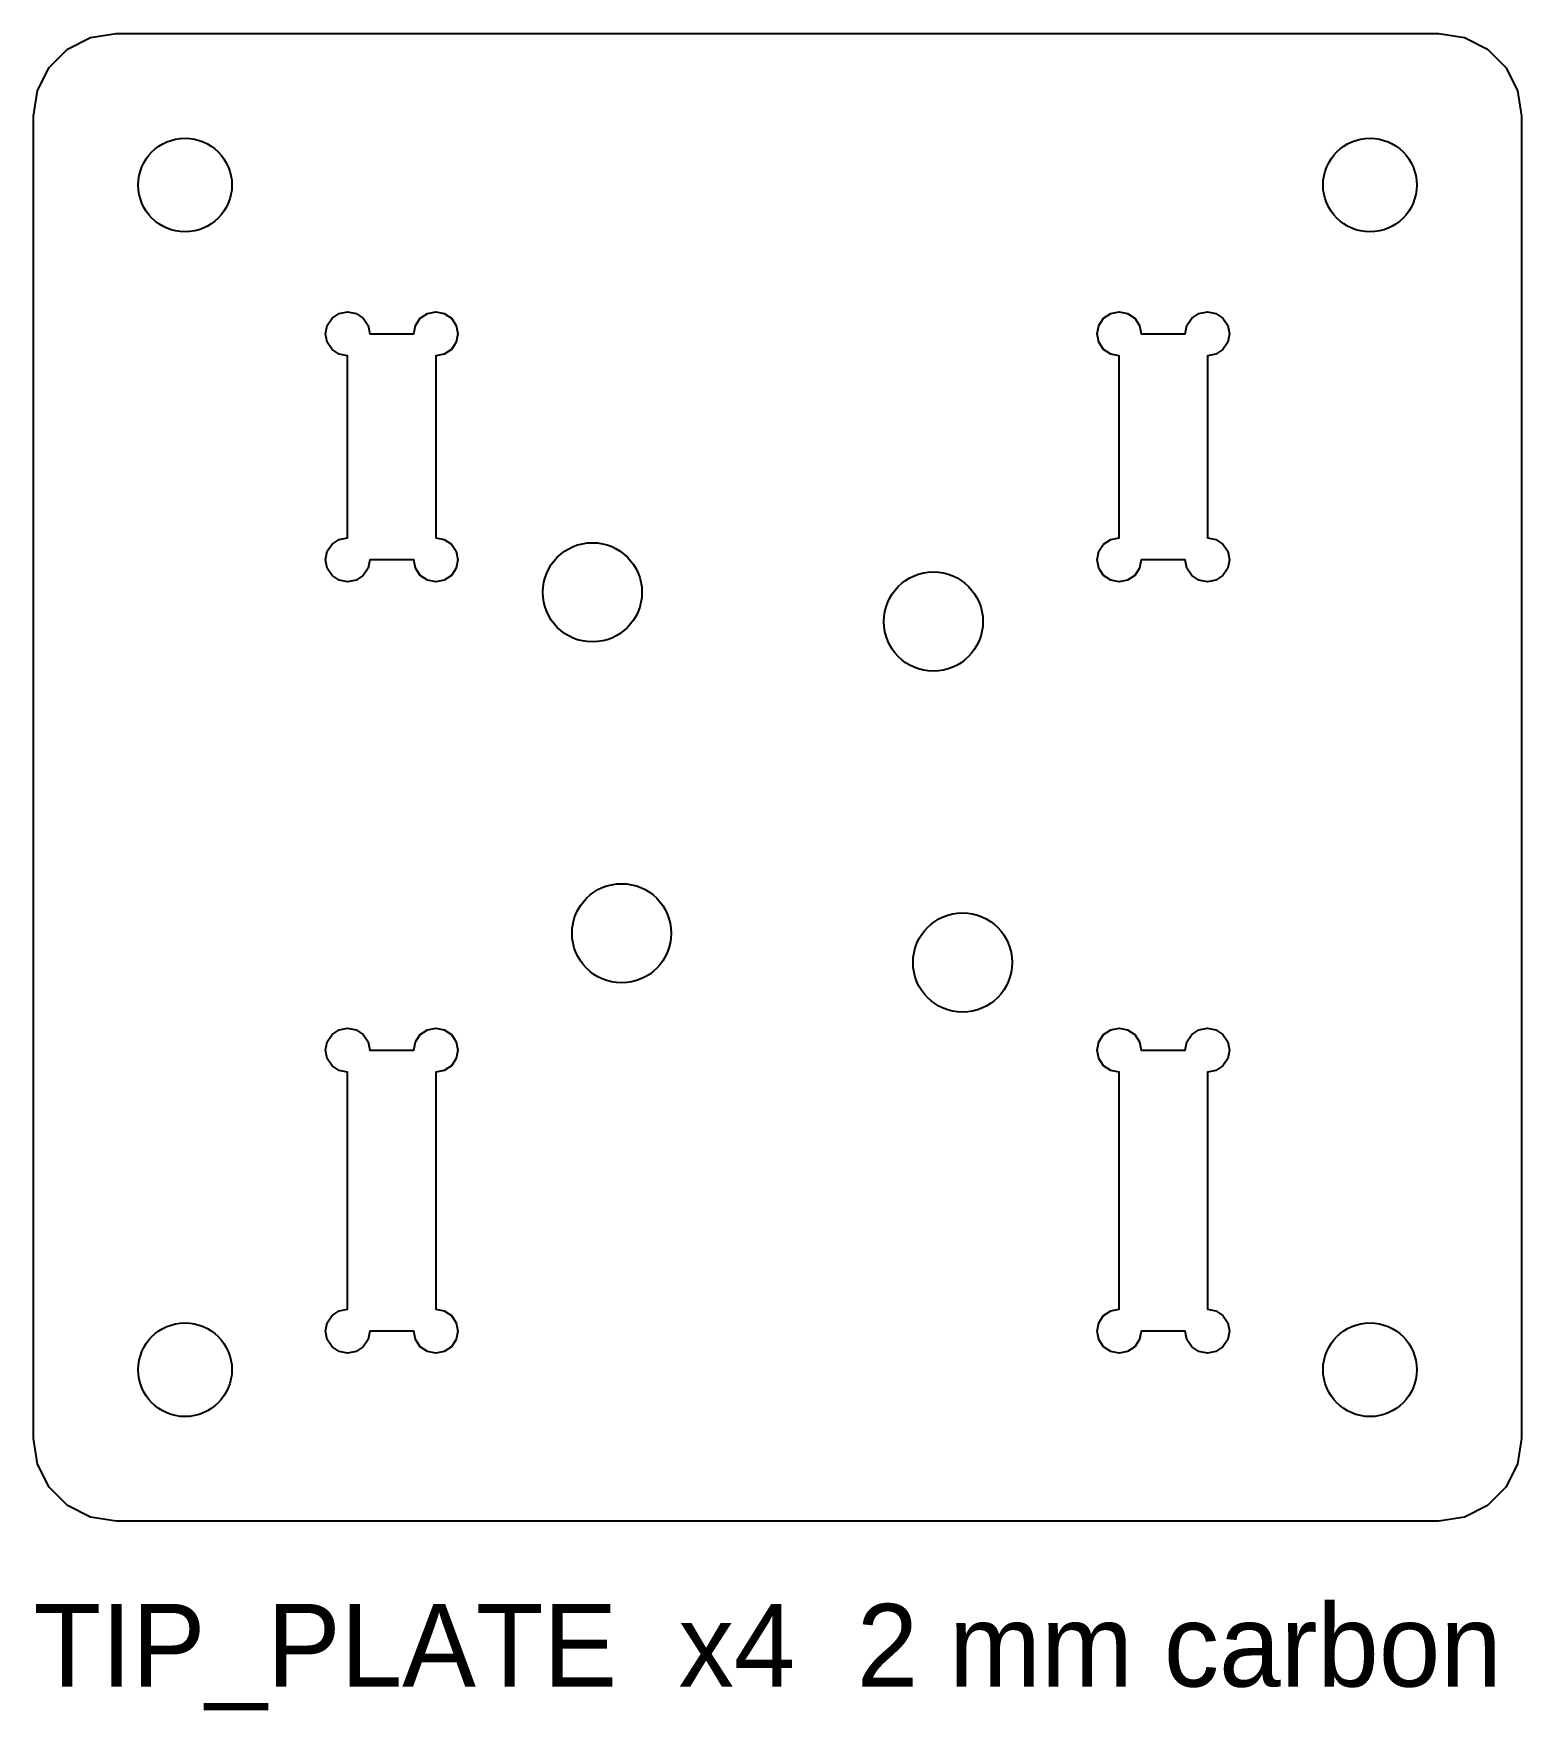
# Model space of a CAD drawing. Header units: millimetres. Extents: x -27 to 27, y -33.9 to 27.
import ezdxf

# ---------------------------------------------------------------- set-up
doc = ezdxf.new("R2010")
doc.units = ezdxf.units.MM
for name, color, linetype in [('CUT_INNER', 5, 'Continuous'), ('CUT_OUTER', 1, 'Continuous'), ('NOTES', 7, 'Continuous')]:
    doc.layers.add(name, color=color, linetype=linetype)

msp = doc.modelspace()

# ---------------------------------------------------------------- linework, layer by layer
at = {"layer": 'CUT_INNER'}
for points in [[(-15.034, 7.334), (-15.294, 7.161), (-15.6, 7.1), (-15.906, 7.161), (-16.166, 7.334), (-16.339, 7.594), (-16.4, 7.9), (-16.339, 8.206), (-16.166, 8.466), (-15.906, 8.639), (-15.6, 8.7), (-15.6, 15.3), (-15.906, 15.361), (-16.166, 15.534), (-16.339, 15.794), (-16.4, 16.1), (-16.339, 16.406), (-16.166, 16.666), (-15.906, 16.839), (-15.6, 16.9), (-15.294, 16.839), (-15.034, 16.666), (-14.861, 16.406), (-14.8, 16.1), (-13.2, 16.1), (-13.139, 16.406), (-12.966, 16.666), (-12.706, 16.839), (-12.4, 16.9), (-12.094, 16.839), (-11.834, 16.666), (-11.661, 16.406), (-11.6, 16.1), (-11.661, 15.794), (-11.834, 15.534), (-12.094, 15.361), (-12.4, 15.3), (-12.4, 8.7), (-12.094, 8.639), (-11.834, 8.466), (-11.661, 8.206), (-11.6, 7.9), (-11.661, 7.594), (-11.834, 7.334), (-12.094, 7.161), (-12.4, 7.1), (-12.706, 7.161), (-12.966, 7.334), (-13.139, 7.594), (-13.2, 7.9), (-14.8, 7.9), (-14.861, 7.594)], [(12.966, 7.334), (12.706, 7.161), (12.4, 7.1), (12.094, 7.161), (11.834, 7.334), (11.661, 7.594), (11.6, 7.9), (11.661, 8.206), (11.834, 8.466), (12.094, 8.639), (12.4, 8.7), (12.4, 15.3), (12.094, 15.361), (11.834, 15.534), (11.661, 15.794), (11.6, 16.1), (11.661, 16.406), (11.834, 16.666), (12.094, 16.839), (12.4, 16.9), (12.706, 16.839), (12.966, 16.666), (13.139, 16.406), (13.2, 16.1), (14.8, 16.1), (14.861, 16.406), (15.034, 16.666), (15.294, 16.839), (15.6, 16.9), (15.906, 16.839), (16.166, 16.666), (16.339, 16.406), (16.4, 16.1), (16.339, 15.794), (16.166, 15.534), (15.906, 15.361), (15.6, 15.3), (15.6, 8.7), (15.906, 8.639), (16.166, 8.466), (16.339, 8.206), (16.4, 7.9), (16.339, 7.594), (16.166, 7.334), (15.906, 7.161), (15.6, 7.1), (15.294, 7.161), (15.034, 7.334), (14.861, 7.594), (14.8, 7.9), (13.2, 7.9), (13.139, 7.594)], [(-15.034, -20.666), (-15.294, -20.839), (-15.6, -20.9), (-15.906, -20.839), (-16.166, -20.666), (-16.339, -20.406), (-16.4, -20.1), (-16.339, -19.794), (-16.166, -19.534), (-15.906, -19.361), (-15.6, -19.3), (-15.6, -10.7), (-15.906, -10.639), (-16.166, -10.466), (-16.339, -10.206), (-16.4, -9.9), (-16.339, -9.594), (-16.166, -9.334), (-15.906, -9.161), (-15.6, -9.1), (-15.294, -9.161), (-15.034, -9.334), (-14.861, -9.594), (-14.8, -9.9), (-13.2, -9.9), (-13.139, -9.594), (-12.966, -9.334), (-12.706, -9.161), (-12.4, -9.1), (-12.094, -9.161), (-11.834, -9.334), (-11.661, -9.594), (-11.6, -9.9), (-11.661, -10.206), (-11.834, -10.466), (-12.094, -10.639), (-12.4, -10.7), (-12.4, -19.3), (-12.094, -19.361), (-11.834, -19.534), (-11.661, -19.794), (-11.6, -20.1), (-11.661, -20.406), (-11.834, -20.666), (-12.094, -20.839), (-12.4, -20.9), (-12.706, -20.839), (-12.966, -20.666), (-13.139, -20.406), (-13.2, -20.1), (-14.8, -20.1), (-14.861, -20.406)], [(12.966, -20.666), (12.706, -20.839), (12.4, -20.9), (12.094, -20.839), (11.834, -20.666), (11.661, -20.406), (11.6, -20.1), (11.661, -19.794), (11.834, -19.534), (12.094, -19.361), (12.4, -19.3), (12.4, -10.7), (12.094, -10.639), (11.834, -10.466), (11.661, -10.206), (11.6, -9.9), (11.661, -9.594), (11.834, -9.334), (12.094, -9.161), (12.4, -9.1), (12.706, -9.161), (12.966, -9.334), (13.139, -9.594), (13.2, -9.9), (14.8, -9.9), (14.861, -9.594), (15.034, -9.334), (15.294, -9.161), (15.6, -9.1), (15.906, -9.161), (16.166, -9.334), (16.339, -9.594), (16.4, -9.9), (16.339, -10.206), (16.166, -10.466), (15.906, -10.639), (15.6, -10.7), (15.6, -19.3), (15.906, -19.361), (16.166, -19.534), (16.339, -19.794), (16.4, -20.1), (16.339, -20.406), (16.166, -20.666), (15.906, -20.839), (15.6, -20.9), (15.294, -20.839), (15.034, -20.666), (14.861, -20.406), (14.8, -20.1), (13.2, -20.1), (13.139, -20.406)]]:
    msp.add_lwpolyline(points, close=True, dxfattribs=at)
for centre, radius in [((-21.5, 21.5), 1.7), ((21.5, 21.5), 1.7), ((-6.718, 6.718), 1.8), ((5.657, 5.657), 1.8), ((-5.657, -5.657), 1.8), ((6.718, -6.718), 1.8), ((-21.5, -21.5), 1.7), ((21.5, -21.5), 1.7)]:
    msp.add_circle(centre, radius, dxfattribs=at)
at = {"layer": 'CUT_OUTER'}
msp.add_lwpolyline([(-24, -27), (-24.927, -26.853), (-25.763, -26.427), (-26.427, -25.763), (-26.853, -24.927), (-27, -24), (-27, 24), (-26.853, 24.927), (-26.427, 25.763), (-25.763, 26.427), (-24.927, 26.853), (-24, 27), (24, 27), (24.927, 26.853), (25.763, 26.427), (26.427, 25.763), (26.853, 24.927), (27, 24), (27, -24), (26.853, -24.927), (26.427, -25.763), (25.763, -26.427), (24.927, -26.853), (24, -27)], close=True, dxfattribs=at)

# ---------------------------------------------------------------- texts
at = {"layer": 'NOTES'}
msp.add_text('TIP_PLATE  x4  2 mm carbon', height=3, dxfattribs=at).set_placement((-27, -33))

doc.saveas('drawing.dxf')
